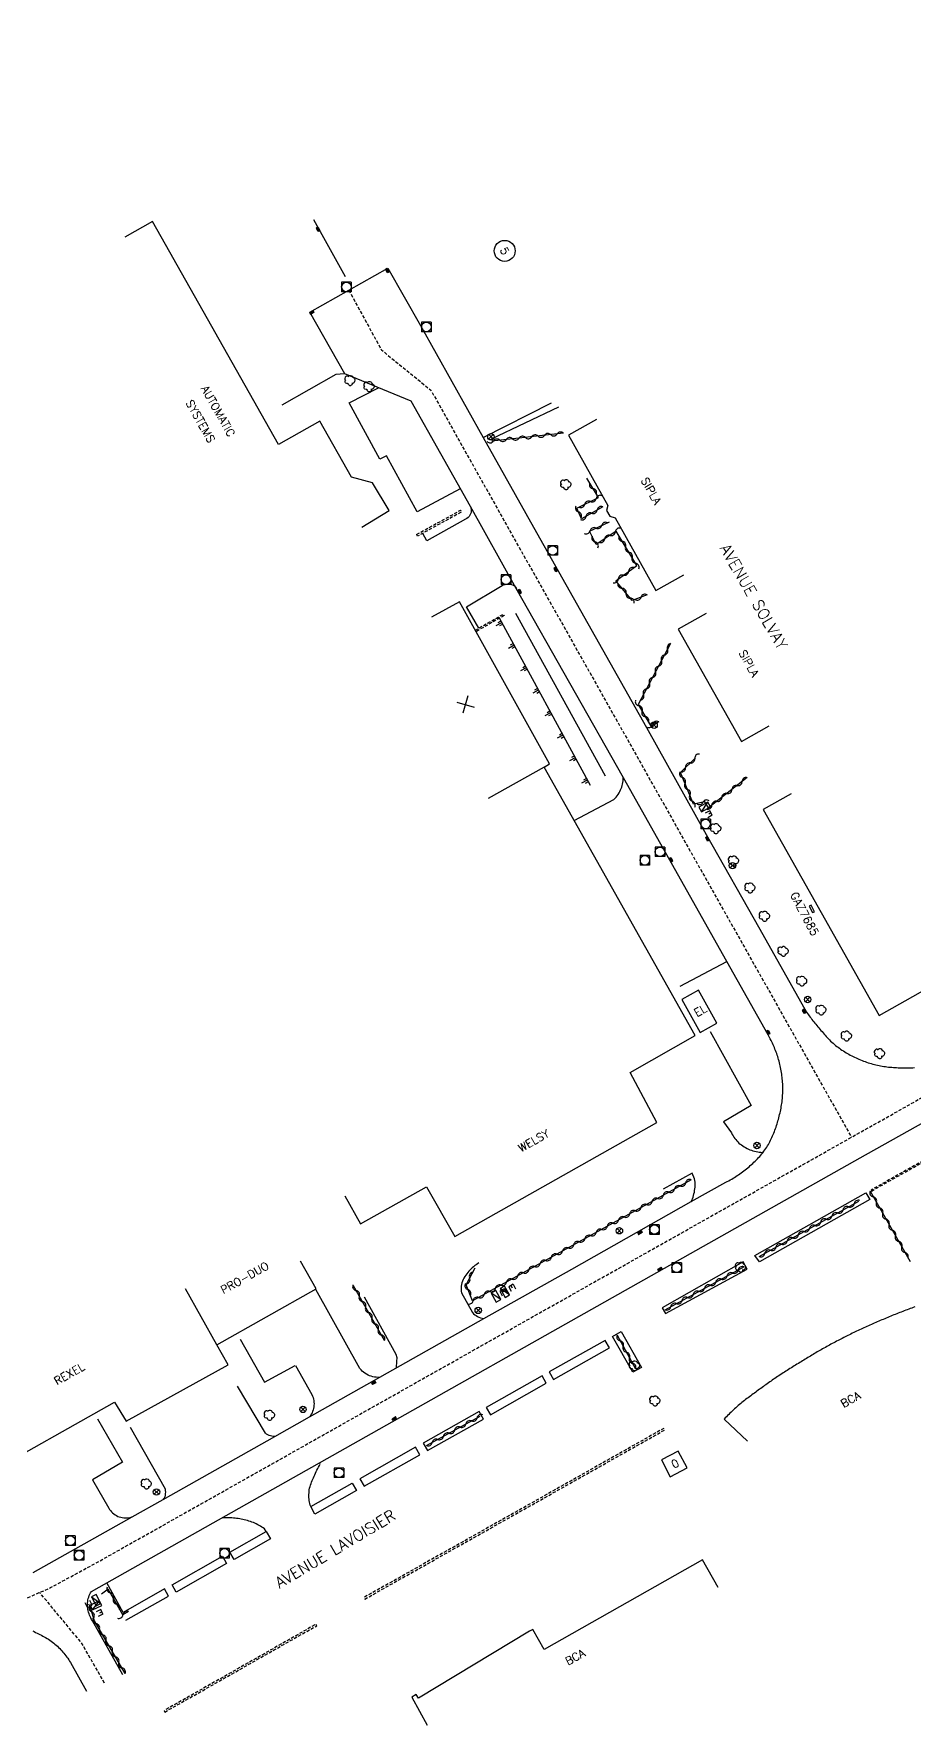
# Model space of a CAD drawing. Header units: millimetres. Extents: x 165003 to 166000, y 157999 to 158715.
# Drawn here: x 165636.3 to 165773.9, y 158200.1 to 158464.3 of the extents above; entities that cross this region are included whole.
import ezdxf
from ezdxf.enums import TextEntityAlignment as Align

# ---------------------------------------------------------------- set-up
doc = ezdxf.new("R2010")
doc.units = ezdxf.units.MM
doc.linetypes.add('DASHED', pattern=[0.75, 0.5, -0.25])
doc.layers.get('0').update_dxf_attribs({"linetype": 'CONTINUOUS'})
for name, color, linetype in [('W0001', 6, 'DASHED'), ('W0008', 7, 'CONTINUOUS'), ('W0100', 7, 'CONTINUOUS'), ('W0112', 1, 'DASHED'), ('W0211', 2, 'CONTINUOUS'), ('W0300', 7, 'CONTINUOUS'), ('W0310', 3, 'CONTINUOUS'), ('W0400', 7, 'CONTINUOUS'), ('W0420', 7, 'CONTINUOUS'), ('W0430', 7, 'CONTINUOUS'), ('W0469', 7, 'CONTINUOUS'), ('W0984', 7, 'CONTINUOUS'), ('W0989', 7, 'CONTINUOUS'), ('W0991', 7, 'CONTINUOUS'), ('W1102', 7, 'CONTINUOUS')]:
    doc.layers.add(name, color=color, linetype=linetype)
doc.styles.get("Standard").update_dxf_attribs({"font": 'romans.shx', "width": 0.85})

# ---------------------------------------------------------------- blocks, each defined once
blk = doc.blocks.new('T300')
for p, q in [((-0.8, 0.51), (-0.86, 0.34)), ((-0.86, 0.34), (-0.86, 0.17)), ((-0.86, 0.17), (-0.74, 0.06)), ((-0.69, 0.63), (-0.8, 0.51)), ((-0.8, -0.06), (-0.74, 0.06)), ((-0.74, 0.06), (-0.69, 0.11)), ((-0.57, 0.69), (-0.69, 0.63)), ((-0.46, 0.69), (-0.57, 0.69)), ((-0.29, 0.63), (-0.46, 0.69)), ((-0.29, 0.63), (-0.17, 0.74)), ((-0.23, 0.57), (-0.29, 0.63)), ((-0.17, 0.74), (-0.06, 0.8)), ((-0.06, 0.8), (0.06, 0.8)), ((0.06, 0.8), (0.23, 0.74)), ((0.23, 0.74), (0.34, 0.63)), ((0.34, 0.63), (0.4, 0.51)), ((0.46, 0.46), (0.34, 0.46)), ((0.4, 0.51), (0.4, 0.46)), ((0.57, 0.4), (0.46, 0.46)), ((0.57, 0.4), (0.69, 0.29)), ((0.69, 0.29), (0.74, 0.17)), ((0.74, 0.06), (0.69, -0.17)), ((0.74, 0.17), (0.74, 0.06)), ((-0.8, -0.17), (-0.8, -0.06)), ((-0.8, -0.23), (-0.8, -0.17)), ((-0.74, -0.34), (-0.8, -0.23)), ((-0.69, -0.4), (-0.74, -0.34)), ((-0.51, -0.46), (-0.69, -0.4)), ((-0.4, -0.46), (-0.51, -0.46)), ((-0.4, -0.46), (-0.34, -0.46)), ((-0.34, -0.46), (-0.34, -0.4)), ((-0.34, -0.51), (-0.34, -0.46)), ((-0.29, -0.63), (-0.34, -0.51)), ((-0.17, -0.74), (-0.29, -0.63)), ((-0.06, -0.8), (-0.17, -0.74)), ((0.06, -0.8), (-0.06, -0.8)), ((0.17, -0.74), (0.06, -0.8)), ((0.23, -0.69), (0.17, -0.74)), ((0.29, -0.46), (0.23, -0.46)), ((0.29, -0.63), (0.23, -0.69)), ((0.46, -0.4), (0.29, -0.46)), ((0.34, -0.51), (0.29, -0.63)), ((0.34, -0.51), (0.34, -0.46)), ((0.57, -0.34), (0.46, -0.4)), ((0.63, -0.29), (0.57, -0.34)), ((0.69, -0.17), (0.63, -0.29))]:
    blk.add_line(p, q)
blk = doc.blocks.new('T430')
at = {"flags": 128}
for points in [[(0.8, 0.8), (-0.8, 0.8)], [(-0.8, 0.8), (-0.8, 0)], [(0.8, 0.8), (-0.8, 0)], [(-0.8, 0), (0.8, 0)], [(-0.4, 2.1), (0.4, 2.1)], [(-0.4, 2.1), (-0.4, 1.3)], [(-0.4, 1.7), (0, 1.7)], [(-0.4, 1.3), (0.4, 1.3)], [(0.8, 0), (0.8, 0.8)]]:
    blk.add_lwpolyline(points, dxfattribs=at)
blk = doc.blocks.new('T420')
for p, q in [((0.75, 0.75), (-0.75, 0.75)), ((-0.75, 0.75), (-0.75, -0.75)), ((0.75, 0.75), (0.75, -0.75)), ((0.75, -0.75), (-0.75, -0.75))]:
    blk.add_line(p, q)
blk.add_ellipse((0, 0), major_axis=(-0.53, 0.53), ratio=1, start_param=3.926991, end_param=10.210176)
blk = doc.blocks.new('T400')
for p, q in [((-0.15, 0.3), (0.15, 0.3)), ((-0.15, -0.25), (-0.15, 0.3)), ((-0.15, 0.15), (0.15, 0.15)), ((-0.15, 0), (0.15, 0)), ((0.15, 0.3), (0.15, -0.25)), ((-0.15, -0.15), (0.15, -0.15)), ((-0.15, -0.25), (-0.15, -0.3)), ((-0.15, -0.3), (0.15, -0.3)), ((0.15, -0.3), (0.15, -0.25))]:
    blk.add_line(p, q)
blk = doc.blocks.new('t310o')
at = {"color": 0, "linetype": 'Continuous'}
for centre, start, end in [((-0.5, 0.38), 216.8699, 323.1304), ((0.5, -0.37), 36.8699, 143.1303)]:
    blk.add_arc(centre, 0.625, start, end, dxfattribs=at)
blk = doc.blocks.new('t991o')
at = {"color": 0, "linetype": 'Continuous'}
for p, q in [((-1, 1), (1, -1)), ((-1, -1), (1, 1))]:
    blk.add_line(p, q, dxfattribs=at)
blk = doc.blocks.new('t211o')
at = {"color": 0, "linetype": 'Continuous'}
for p, q in [((-0.29, 0.5), (-0.29, 0)), ((0, 1), (0, 0)), ((0.29, 0.5), (0.29, 0))]:
    blk.add_line(p, q, dxfattribs=at)
blk = doc.blocks.new('T469')
at = {"color": 0, "linetype": 'Continuous', "flags": 128}
for points in [[(-0.35, 0.35), (0.35, -0.35)], [(-0.35, -0.35), (0.35, 0.35)]]:
    blk.add_lwpolyline(points, dxfattribs=at)
at = {"color": 0, "linetype": 'Continuous'}
blk.add_circle((0, 0), 0.5, dxfattribs=at)

msp = doc.modelspace()

# ---------------------------------------------------------------- linework, layer by layer
at = {"layer": 'W0001', "flags": 128}
for points in [[(165427.2, 158464.31), (165440.32, 158447.3), (165457.76, 158424.9), (165470.67, 158408.35), (165490.51, 158382.97), (165503.59, 158366.2), (165526.2, 158337.24), (165543.19, 158315.46), (165563.5, 158289.4), (165575.42, 158274.12), (165593.28, 158251.26), (165610.1, 158229.7), (165612.71, 158226.36), (165615.5, 158223.42), (165618.86, 158221.01), (165623.17, 158219.26), (165628.11, 158218.57), (165633.05, 158218.94), (165638.92, 158221.56), (165646.38, 158225.6), (165669.34, 158238.53), (165702.39, 158257.17), (165737.96, 158277.22), (165786.1, 158304.3), (165854.98, 158343.12), (165918.25, 158378.72), (165979.89, 158413.44), (166000, 158424.77)], [(165685.52, 158424.27), (165690.62, 158414.94), (165698.36, 158408.63), (165711.27, 158385.63), (165724.51, 158362.17), (165741.53, 158331.94), (165764.1, 158291.92)], [(165647.36, 158206.65), (165643.69, 158213.01), (165637.21, 158220.8)]]:
    msp.add_lwpolyline(points, dxfattribs=at)
at = {"layer": 'W0008', "flags": 128}
for points in [[(165685.02, 158426.35), (165680.07, 158435.27)], [(165636.18, 158223.93), (165651.67, 158232.61), (165656.51, 158235.33), (165673.97, 158245.15), (165679.39, 158248.22), (165706.62, 158263.58), (165720.39, 158271.31), (165739.06, 158281.86), (165744.46, 158284.89), (165744.69, 158285.01), (165744.92, 158285.13), (165745.14, 158285.25), (165745.37, 158285.38), (165745.59, 158285.51), (165745.81, 158285.64), (165746.02, 158285.78), (165746.24, 158285.92), (165746.45, 158286.06), (165746.66, 158286.21), (165746.87, 158286.36), (165747.08, 158286.51), (165747.29, 158286.67), (165747.49, 158286.83), (165747.69, 158286.99), (165747.89, 158287.15), (165748.09, 158287.32), (165748.28, 158287.49), (165748.47, 158287.66), (165748.67, 158287.83), (165748.85, 158288.01), (165749.04, 158288.18), (165749.22, 158288.36), (165749.4, 158288.55), (165749.58, 158288.73), (165749.75, 158288.92), (165749.92, 158289.12), (165750.09, 158289.31), (165750.25, 158289.51), (165750.4, 158289.72), (165750.55, 158289.93), (165750.7, 158290.14), (165750.84, 158290.36), (165750.97, 158290.57), (165751.1, 158290.78), (165751.22, 158291), (165751.34, 158291.22), (165751.45, 158291.44), (165751.56, 158291.67), (165751.66, 158291.89), (165751.77, 158292.12), (165751.86, 158292.35), (165751.96, 158292.58), (165752.05, 158292.81), (165752.14, 158293.04), (165752.22, 158293.28), (165752.3, 158293.51), (165752.38, 158293.75), (165752.46, 158293.99), (165752.53, 158294.23), (165752.61, 158294.47), (165752.68, 158294.71), (165752.75, 158294.96), (165752.81, 158295.21), (165752.87, 158295.46), (165752.93, 158295.71), (165752.98, 158295.95), (165753.03, 158296.2), (165753.08, 158296.45), (165753.13, 158296.7), (165753.17, 158296.96), (165753.2, 158297.21), (165753.24, 158297.46), (165753.27, 158297.71), (165753.29, 158297.97), (165753.31, 158298.22), (165753.33, 158298.48), (165753.35, 158298.73), (165753.36, 158298.99), (165753.36, 158299.24), (165753.36, 158299.5), (165753.36, 158299.76), (165753.35, 158300.02), (165753.34, 158300.27), (165753.33, 158300.53), (165753.31, 158300.78), (165753.28, 158301.04), (165753.26, 158301.29), (165753.23, 158301.54), (165753.19, 158301.8), (165753.15, 158302.05), (165753.11, 158302.3), (165753.06, 158302.55), (165753.01, 158302.81), (165752.96, 158303.06), (165752.9, 158303.31), (165752.84, 158303.56), (165752.77, 158303.81), (165752.71, 158304.05), (165752.64, 158304.29), (165752.56, 158304.53), (165752.49, 158304.76), (165752.41, 158305), (165752.32, 158305.23), (165752.23, 158305.47), (165752.14, 158305.7), (165752.05, 158305.93), (165751.95, 158306.16), (165751.85, 158306.38), (165751.75, 158306.61), (165751.64, 158306.83), (165751.53, 158307.06), (165751.41, 158307.28), (165751.3, 158307.5), (165751.17, 158307.72), (165751.05, 158307.93), (165744.63, 158319.37), (165728.44, 158348.05), (165711.71, 158377.65), (165704.53, 158390.47), (165695.29, 158406.93), (165684.9, 158411.18), (165679.43, 158420.85), (165691.62, 158427.69), (165696.71, 158418.72), (165706.52, 158401.23), (165714.85, 158386.42), (165732.07, 158355.94), (165741.38, 158339.23), (165749.79, 158324.42), (165757.09, 158311.46), (165757.22, 158311.27), (165757.36, 158311.07), (165757.5, 158310.88), (165757.64, 158310.69), (165757.78, 158310.5), (165757.92, 158310.31), (165758.07, 158310.12), (165758.22, 158309.94), (165758.37, 158309.76), (165758.53, 158309.57), (165758.69, 158309.38), (165758.85, 158309.18), (165759.01, 158308.99), (165759.17, 158308.8), (165759.33, 158308.61), (165759.49, 158308.42), (165759.66, 158308.23), (165759.82, 158308.04), (165759.98, 158307.85), (165760.15, 158307.67), (165760.32, 158307.48), (165760.49, 158307.3), (165760.67, 158307.12), (165760.84, 158306.95), (165761.02, 158306.77), (165761.21, 158306.61), (165761.4, 158306.44), (165761.59, 158306.28), (165761.79, 158306.12), (165761.99, 158305.97), (165762.2, 158305.82), (165762.4, 158305.68), (165762.61, 158305.53), (165762.83, 158305.4), (165763.04, 158305.26), (165763.26, 158305.13), (165763.47, 158305), (165763.69, 158304.88), (165763.91, 158304.76), (165764.14, 158304.64), (165764.36, 158304.52), (165764.59, 158304.41), (165764.81, 158304.31), (165765.04, 158304.2), (165765.27, 158304.1), (165765.51, 158304), (165765.74, 158303.91), (165765.98, 158303.82), (165766.21, 158303.73), (165766.45, 158303.65), (165766.69, 158303.57), (165766.94, 158303.49), (165767.18, 158303.42), (165767.42, 158303.35), (165767.67, 158303.29), (165767.91, 158303.23), (165768.16, 158303.17), (165768.41, 158303.12), (165768.65, 158303.07), (165768.9, 158303.03), (165769.15, 158302.99), (165769.4, 158302.95), (165769.64, 158302.92), (165769.89, 158302.89), (165770.14, 158302.87), (165770.39, 158302.85), (165770.64, 158302.83), (165770.89, 158302.81), (165771.14, 158302.8), (165771.39, 158302.79), (165771.64, 158302.78), (165771.89, 158302.77), (165772.15, 158302.77), (165772.4, 158302.76), (165772.65, 158302.76), (165772.9, 158302.76), (165773.16, 158302.77), (165773.42, 158302.78), (165773.68, 158302.79), (165773.94, 158302.81)], [(165684.88, 158411.19), (165683.5, 158411.08), (165675.08, 158406.29)], [(165702.96, 158393.24), (165696.22, 158389.62), (165691.43, 158398.37), (165690.38, 158397.84), (165685.59, 158406.64), (165690.18, 158409.02)], [(165706.52, 158401.23), (165717.23, 158406.64)], [(165704.54, 158390.47), (165704.62, 158390.24), (165704.66, 158390.01), (165704.67, 158389.78), (165704.64, 158389.54), (165704.57, 158389.31), (165704.46, 158389.09), (165704.33, 158388.9), (165704.17, 158388.73), (165703.99, 158388.59), (165703.77, 158388.48), (165697.73, 158385.11), (165697.08, 158386.27)], [(165705.84, 158371.43), (165703.92, 158374.81), (165709.5, 158378.1), (165709.73, 158378.21), (165709.96, 158378.28), (165710.2, 158378.33), (165710.45, 158378.35), (165710.7, 158378.34), (165710.96, 158378.29), (165711.2, 158378.19), (165711.42, 158378.05), (165711.6, 158377.88), (165711.75, 158377.67)], [(165720.74, 158341.41), (165726.95, 158344.68), (165727.14, 158344.87), (165727.31, 158345.06), (165727.48, 158345.27), (165727.63, 158345.49), (165727.77, 158345.71), (165727.89, 158345.94), (165728.01, 158346.18), (165728.1, 158346.41), (165728.18, 158346.64), (165728.26, 158346.87), (165728.31, 158347.1), (165728.36, 158347.34), (165728.4, 158347.58), (165728.42, 158347.82), (165728.43, 158348.06)], [(165737.3, 158315.5), (165744.59, 158319.39)], [(165741.99, 158308.43), (165748.44, 158296.9), (165744.11, 158294.35), (165745.35, 158292.59), (165745.46, 158292.37), (165745.58, 158292.15), (165745.72, 158291.94), (165745.86, 158291.74), (165746.01, 158291.55), (165746.17, 158291.37), (165746.34, 158291.19), (165746.51, 158291.02), (165746.7, 158290.86), (165746.9, 158290.71), (165747.1, 158290.57), (165747.32, 158290.43), (165747.54, 158290.3), (165747.77, 158290.18), (165748, 158290.07), (165748.23, 158289.97), (165748.47, 158289.89), (165748.7, 158289.81), (165748.95, 158289.74), (165749.19, 158289.68), (165749.44, 158289.63), (165749.69, 158289.6), (165749.95, 158289.57), (165750.2, 158289.55)], [(165650.2, 158207.93), (165645.47, 158216.39), (165645.33, 158216.6), (165645.21, 158216.82), (165645.1, 158217.03), (165645.01, 158217.25), (165644.93, 158217.48), (165644.86, 158217.71), (165644.8, 158217.94), (165644.75, 158218.18), (165644.72, 158218.42), (165644.7, 158218.66), (165644.69, 158218.91), (165644.7, 158219.15), (165644.72, 158219.39), (165644.76, 158219.63), (165644.81, 158219.86), (165644.88, 158220.09), (165644.96, 158220.31), (165645.06, 158220.53), (165645.17, 158220.74), (165645.3, 158220.95), (165680.94, 158241.04), (165734.89, 158271.47), (165765.46, 158288.69), (165779.32, 158296.46)], [(165739.05, 158281.84), (165739.16, 158282.08), (165739.26, 158282.32), (165739.34, 158282.56), (165739.42, 158282.81), (165739.48, 158283.06), (165739.54, 158283.32), (165739.58, 158283.58), (165739.62, 158283.84), (165739.64, 158284.1), (165739.65, 158284.37), (165739.65, 158284.63), (165739.64, 158284.89), (165739.62, 158285.15), (165739.58, 158285.41), (165739.17, 158286.3), (165734.68, 158283.82)], [(165705.84, 158272.3), (165705.62, 158272.16), (165705.42, 158272.01), (165705.22, 158271.86), (165705.02, 158271.7), (165704.83, 158271.53), (165704.65, 158271.35), (165704.47, 158271.17), (165704.3, 158270.98), (165704.14, 158270.79), (165703.97, 158270.58), (165703.81, 158270.36), (165703.66, 158270.14), (165703.52, 158269.92), (165703.4, 158269.68), (165703.29, 158269.43), (165703.21, 158269.18), (165703.14, 158268.92), (165703.1, 158268.65), (165703.08, 158268.39), (165703.08, 158268.12), (165703.1, 158267.86), (165703.15, 158267.59), (165704.85, 158264.52), (165705.03, 158264.35), (165705.22, 158264.19), (165705.42, 158264.05), (165705.63, 158263.93), (165705.87, 158263.81), (165706.12, 158263.71), (165706.37, 158263.64), (165706.63, 158263.58)], [(165690.37, 158254.4), (165690.1, 158254.4), (165689.83, 158254.42), (165689.56, 158254.45), (165689.3, 158254.51), (165689.04, 158254.58), (165688.78, 158254.66), (165688.53, 158254.77), (165688.29, 158254.9), (165688.05, 158255.04), (165687.83, 158255.2), (165687.63, 158255.37), (165687.44, 158255.56), (165687.26, 158255.77), (165680.38, 158268.14)], [(165692.98, 158255.9), (165693.06, 158256.95), (165693.07, 158257.45), (165692.94, 158257.99), (165687.97, 158266.93)], [(165668.53, 158260.39), (165672.33, 158253.63), (165677.16, 158256.24)], [(165677.19, 158256.24), (165679.76, 158251.72), (165679.86, 158251.49), (165679.94, 158251.25), (165680, 158251.02), (165680.05, 158250.78), (165680.08, 158250.54), (165680.09, 158250.29), (165680.08, 158250.05), (165680.06, 158249.8), (165680.02, 158249.55), (165679.96, 158249.31), (165679.88, 158249.07), (165679.79, 158248.85), (165679.67, 158248.63), (165679.54, 158248.42), (165679.39, 158248.22)], [(165673.96, 158245.15), (165673.74, 158245.17), (165673.52, 158245.2), (165673.3, 158245.26), (165673.09, 158245.33), (165672.88, 158245.43), (165672.68, 158245.55), (165672.49, 158245.69), (165668.14, 158253.03)], [(165646.26, 158247.91), (165650.16, 158241.14), (165645.46, 158238.41), (165648, 158233.99), (165648.13, 158233.78), (165648.28, 158233.58), (165648.43, 158233.4), (165648.6, 158233.23), (165648.79, 158233.07), (165648.99, 158232.93), (165649.2, 158232.8), (165649.42, 158232.69), (165649.64, 158232.6), (165649.88, 158232.54), (165650.11, 158232.49), (165650.36, 158232.46), (165650.6, 158232.45), (165650.86, 158232.45), (165651.12, 158232.47), (165651.37, 158232.53), (165651.62, 158232.6)], [(165651.34, 158246.65), (165656.81, 158236.98), (165656.85, 158236.74), (165656.86, 158236.49), (165656.85, 158236.24), (165656.81, 158235.99), (165656.75, 158235.76), (165656.66, 158235.55), (165656.54, 158235.36)], [(165679.57, 158234.23), (165679.5, 158234.46), (165679.44, 158234.7), (165679.39, 158234.93), (165679.35, 158235.17), (165679.32, 158235.4), (165679.3, 158235.64), (165679.29, 158235.88), (165679.3, 158236.12), (165679.31, 158236.36), (165679.33, 158236.6), (165679.36, 158236.85), (165679.41, 158237.09), (165679.48, 158237.33), (165679.55, 158237.57), (165679.63, 158237.81), (165679.72, 158238.04), (165679.82, 158238.27), (165679.92, 158238.5), (165680.01, 158238.73), (165680.11, 158238.96), (165680.22, 158239.2), (165680.32, 158239.44), (165680.44, 158239.68), (165680.55, 158239.92), (165680.68, 158240.16), (165680.8, 158240.39), (165680.93, 158240.62), (165681.07, 158240.85), (165680.94, 158241.03)], [(165672.61, 158230.32), (165672.35, 158230.74), (165672.14, 158230.88), (165671.94, 158231.02), (165671.73, 158231.15), (165671.51, 158231.28), (165671.29, 158231.39), (165671.07, 158231.5), (165670.85, 158231.61), (165670.62, 158231.71), (165670.39, 158231.8), (165670.15, 158231.88), (165669.92, 158231.96), (165669.68, 158232.03), (165669.44, 158232.09), (165669.2, 158232.15), (165668.96, 158232.2), (165668.72, 158232.25), (165668.48, 158232.3), (165668.24, 158232.34), (165667.99, 158232.37), (165667.75, 158232.4), (165667.5, 158232.43), (165667.24, 158232.45), (165666.98, 158232.47), (165666.72, 158232.48), (165666.47, 158232.47), (165666.21, 158232.47), (165665.95, 158232.45), (165665.69, 158232.42)], [(165650.69, 158216.48), (165657.37, 158220.2), (165656.74, 158221.37), (165650.25, 158217.66), (165647.69, 158222.29)], [(165636.14, 158214.78), (165636.36, 158214.68), (165636.58, 158214.57), (165636.81, 158214.46), (165637.03, 158214.34), (165637.26, 158214.23), (165637.48, 158214.11), (165637.71, 158213.99), (165637.93, 158213.87), (165638.15, 158213.74), (165638.36, 158213.61), (165638.58, 158213.48), (165638.79, 158213.34), (165639, 158213.19), (165639.2, 158213.04), (165639.41, 158212.89), (165639.6, 158212.73), (165639.79, 158212.56), (165639.98, 158212.39), (165640.16, 158212.22), (165640.34, 158212.04), (165640.51, 158211.86), (165640.68, 158211.68), (165640.85, 158211.49), (165641.01, 158211.3), (165641.16, 158211.11), (165641.32, 158210.91), (165641.47, 158210.71), (165641.61, 158210.51), (165641.75, 158210.3), (165641.89, 158210.09), (165642.02, 158209.88), (165644.53, 158205.36)]]:
    msp.add_lwpolyline(points, dxfattribs=at)
for points in [[(165749, 158273.44), (165766.35, 158283.26), (165766.95, 158282.19), (165749.71, 158272.44)], [(165735.02, 158264.38), (165747.77, 158271.31), (165747.18, 158272.43), (165734.49, 158265.26)], [(165717.54, 158254.08), (165726.26, 158259.02), (165725.58, 158260.15), (165716.87, 158255.25)], [(165728.09, 158261.55), (165731.25, 158255.96), (165729.92, 158255.22), (165726.75, 158260.81)], [(165707.69, 158248.55), (165716.37, 158253.49), (165715.76, 158254.62), (165707, 158249.69)], [(165697.84, 158242.97), (165706.57, 158247.89), (165705.92, 158249.07), (165697.16, 158244.14)], [(165687.91, 158237.39), (165696.64, 158242.32), (165695.96, 158243.5), (165687.25, 158238.57)], [(165686.75, 158236.73), (165680.24, 158233.05), (165679.58, 158234.21), (165686.08, 158237.88)], [(165667.6, 158225.95), (165666.94, 158227.11), (165672.61, 158230.32), (165673.27, 158229.16)], [(165666.42, 158225.32), (165658.56, 158220.87), (165657.92, 158221.99), (165665.77, 158226.45)]]:
    msp.add_lwpolyline(points, close=True, dxfattribs=at)
at = {"layer": 'W0100', "flags": 128}
for points in [[(165687.54, 158387.26), (165691.83, 158389.82), (165689.25, 158394.14), (165685.95, 158395.07), (165681, 158403.82), (165674.53, 158400.17), (165654.87, 158434.98), (165650.52, 158432.52)], [(165724.23, 158404.05), (165719.87, 158401.6), (165726.04, 158390.64), (165725.82, 158389.83), (165726.31, 158388.96), (165727.14, 158388.67), (165733.51, 158377.34), (165737.87, 158379.79)], [(165684.93, 158282.76), (165687.38, 158278.4), (165697.67, 158284.17), (165702.09, 158276.4), (165733.65, 158294.2), (165729.52, 158302.02), (165739.68, 158307.81), (165716.04, 158349.75), (165716.91, 158350.26), (165702.84, 158375.59), (165698.47, 158373.16)], [(165741.39, 158373.74), (165737.03, 158371.29), (165746.88, 158353.77), (165751.24, 158356.22)], [(165754.65, 158345.56), (165750.29, 158343.1), (165768.4, 158310.95), (165803.24, 158330.58), (165798.35, 158339.3), (165804.61, 158342.81), (165802.16, 158347.17)], [(165610.65, 158276.07), (165608.19, 158280.42), (165599.26, 158275.38), (165609.92, 158256.4), (165621.86, 158235.29), (165628.18, 158238.85), (165648.92, 158250.53), (165650.73, 158247.56), (165666.68, 158256.37), (165664.91, 158259.51), (165680.43, 158268.22), (165677.98, 158272.58)], [(165774, 158265.4), (165773.76, 158265.31), (165773.52, 158265.23), (165773.29, 158265.14), (165773.05, 158265.06), (165772.81, 158264.97), (165772.58, 158264.88), (165772.34, 158264.79), (165772.1, 158264.7), (165771.87, 158264.61), (165771.63, 158264.52), (165771.4, 158264.43), (165771.16, 158264.33), (165770.93, 158264.24), (165770.69, 158264.15), (165770.46, 158264.05), (165770.23, 158263.96), (165769.99, 158263.86), (165769.76, 158263.76), (165769.52, 158263.67), (165769.29, 158263.57), (165769.06, 158263.47), (165768.82, 158263.37), (165768.59, 158263.27), (165768.36, 158263.17), (165768.13, 158263.07), (165767.89, 158262.97), (165767.66, 158262.87), (165767.43, 158262.77), (165767.2, 158262.67), (165766.97, 158262.56), (165766.74, 158262.46), (165766.51, 158262.36), (165766.28, 158262.25), (165766.05, 158262.15), (165765.82, 158262.04), (165765.59, 158261.93), (165765.36, 158261.83), (165765.13, 158261.72), (165764.9, 158261.61), (165764.67, 158261.5), (165764.45, 158261.39), (165764.22, 158261.29), (165764, 158261.18), (165763.77, 158261.07), (165763.55, 158260.95), (165763.32, 158260.84), (165763.1, 158260.73), (165762.88, 158260.62), (165762.65, 158260.5), (165762.43, 158260.39), (165762.21, 158260.27), (165761.99, 158260.16), (165761.77, 158260.04), (165761.55, 158259.93), (165761.32, 158259.81), (165761.1, 158259.69), (165760.88, 158259.57), (165760.66, 158259.45), (165760.44, 158259.33), (165760.22, 158259.21), (165760.01, 158259.09), (165759.79, 158258.97), (165759.57, 158258.85), (165759.36, 158258.73), (165759.15, 158258.61), (165758.94, 158258.49), (165758.72, 158258.37), (165758.51, 158258.24), (165758.3, 158258.12), (165758.09, 158257.99), (165757.88, 158257.87), (165757.67, 158257.74), (165757.46, 158257.62), (165757.25, 158257.49), (165757.05, 158257.36), (165756.84, 158257.24), (165756.63, 158257.11), (165756.42, 158256.98), (165756.21, 158256.85), (165756, 158256.72), (165755.79, 158256.59), (165755.57, 158256.46), (165755.35, 158256.32), (165755.13, 158256.19), (165754.91, 158256.05), (165754.7, 158255.91), (165754.48, 158255.78), (165754.26, 158255.64), (165754.05, 158255.5), (165753.83, 158255.37), (165753.62, 158255.23), (165753.4, 158255.09), (165753.19, 158254.95), (165752.97, 158254.81), (165752.76, 158254.67), (165752.54, 158254.53), (165752.33, 158254.38), (165752.13, 158254.25), (165751.92, 158254.11), (165751.72, 158253.97), (165751.52, 158253.83), (165751.32, 158253.69), (165751.12, 158253.55), (165750.92, 158253.4), (165750.72, 158253.26), (165750.52, 158253.12), (165750.32, 158252.98), (165750.12, 158252.83), (165749.92, 158252.69), (165749.72, 158252.54), (165749.52, 158252.4), (165749.32, 158252.25), (165749.13, 158252.11), (165748.93, 158251.96), (165748.73, 158251.81), (165748.53, 158251.67), (165748.34, 158251.52), (165748.14, 158251.38), (165747.94, 158251.23), (165747.74, 158251.08), (165747.55, 158250.93), (165747.35, 158250.78), (165747.16, 158250.63), (165746.97, 158250.48), (165746.78, 158250.32), (165746.59, 158250.17), (165746.4, 158250.01), (165746.21, 158249.84), (165746.01, 158249.67), (165745.82, 158249.5), (165745.64, 158249.33), (165745.45, 158249.15), (165745.27, 158248.98), (165745.08, 158248.8), (165744.9, 158248.62), (165744.72, 158248.44), (165744.54, 158248.26), (165744.36, 158248.08), (165744.19, 158247.89), (165747.82, 158244.45)], [(165743.26, 158221.55), (165740.8, 158225.9), (165716.04, 158211.9), (165714.29, 158215.03), (165713.75, 158214.73), (165696.42, 158204.27), (165696.08, 158204.85), (165695.37, 158204.46), (165697.76, 158200.07)]]:
    msp.add_lwpolyline(points, dxfattribs=at)
for points in [[(165758.02, 158327.01), (165758.3, 158327.16), (165757.78, 158328.16), (165757.49, 158328.01)], [(165743.06, 158309.75), (165740.18, 158314.89), (165737.56, 158313.42), (165740.47, 158308.28)], [(165734.38, 158241.52), (165735.77, 158238.89), (165738.39, 158240.28), (165737, 158242.9)]]:
    msp.add_lwpolyline(points, close=True, dxfattribs=at)
at = {"layer": 'W0112', "flags": 128}
for points in [[(165696.13, 158386.09), (165703.01, 158389.89), (165703.15, 158389.63), (165696.28, 158385.82)], [(165709.81, 158373.44), (165705.43, 158370.93), (165705.31, 158371.15), (165709.69, 158373.66)], [(165656.77, 158202.12), (165680.51, 158215.6), (165680.38, 158215.82), (165656.65, 158202.33)]]:
    msp.add_lwpolyline(points, close=True, dxfattribs=at)
for points in [[(165767.23, 158283.52), (165777.53, 158289.3, 0.000142), (165777.53, 158289.3), (165795.65, 158299.48), (165810.53, 158273.4), (165834.23, 158231.33), (165834.38, 158231.42), (165810.68, 158273.48), (165795.71, 158299.71), (165777.45, 158289.45), (165767.15, 158283.67)], [(165688.04, 158219.77), (165698.49, 158225.66), (165712.21, 158233.39, 0.000187), (165712.21, 158233.39), (165734.88, 158246.18), (165734.75, 158246.43), (165712.07, 158233.63), (165698.35, 158225.9), (165687.9, 158220.01)]]:
    msp.add_lwpolyline(points, format="xyb", close=True, dxfattribs=at)
at = {"layer": 'W0211', "flags": 128}
for points in [[(165723.33, 158346.87), (165709.1, 158373.01)], [(165725.66, 158348.31), (165711.61, 158373.76)]]:
    msp.add_lwpolyline(points, dxfattribs=at)
at = {"layer": 'W0310', "flags": 128}
for points in [[(165718.3, 158406), (165707.77, 158400.99)], [(165719.09, 158401.9), (165707.86, 158400.68)], [(165725.21, 158390.42), (165721.9, 158388.52), (165721.18, 158390.2), (165724.53, 158391.87), (165722.71, 158394.89)], [(165732.15, 158376.66), (165729.82, 158375.76), (165727.26, 158378.86), (165730.55, 158381.26), (165727.33, 158386.6), (165724.21, 158384.54), (165723.16, 158386.62), (165726.25, 158388.06)], [(165735.82, 158369.05), (165730.75, 158359.52), (165732.68, 158356.24), (165734.05, 158356.87)], [(165747.78, 158348.1), (165741.76, 158343.41), (165741.15, 158344.32), (165739.41, 158343.94), (165737.37, 158348.92), (165739.72, 158351.19)], [(165739.05, 158285.28), (165704.86, 158266.35), (165703.86, 158268.85), (165705.26, 158271.51)], [(165766.99, 158283.48), (165773.25, 158272.49)], [(165749.67, 158273.28), (165765.25, 158281.94)], [(165734.98, 158264.98), (165747.4, 158271.73)], [(165691.13, 158260.15), (165686.28, 158268.68)], [(165727.45, 158260.98), (165730.33, 158255.75)], [(165697.69, 158243.75), (165706.07, 158248.34)], [(165651.08, 158217.82), (165650.19, 158217.28), (165647.94, 158221.3), (165646.87, 158220.52)], [(165650.58, 158208.14), (165645.8, 158216.36), (165645.11, 158218.59)]]:
    msp.add_lwpolyline(points, dxfattribs=at)
at = {"layer": 'W1102', "flags": 128}
for points in [[(165716.04, 158349.75), (165707.33, 158344.84)], [(165664.91, 158259.51), (165660.02, 158268.23)]]:
    msp.add_lwpolyline(points, dxfattribs=at)
at = {"layer": 'W1102'}
msp.add_circle((165709.89, 158430.4), 1.64, dxfattribs=at)

# ---------------------------------------------------------------- block references
at = {"layer": 'W0211', "rotation": 118.5585987564716}
for p in [(165709.46, 158372.35), (165711.37, 158368.83), (165713.29, 158365.32), (165715.2, 158361.81), (165717.11, 158358.29), (165719.02, 158354.78), (165720.94, 158351.27), (165722.85, 158347.75)]:
    msp.add_blockref('t211o', p, dxfattribs=at)
at = {"layer": 'W0300'}
for p in [(165685.75, 158410.14), (165688.73, 158409.19), (165719.49, 158393.88), (165742.92, 158340.14), (165745.7, 158335.08), (165748.27, 158330.87), (165750.53, 158326.43), (165753.46, 158320.95), (165756.35, 158316.3), (165759.37, 158311.78), (165763.34, 158307.72), (165768.52, 158304.97), (165746.8, 158271.61), (165730.2, 158256.21), (165733.41, 158250.72), (165673.17, 158248.47), (165653.92, 158237.75)]:
    msp.add_blockref('T300', p, dxfattribs=at)
at = {"layer": 'W0310'}
for p, rotation in [((165714.12, 158401.36), 186.221311932244), ((165716.11, 158401.58), 186.221311932244), ((165718.09, 158401.8), 186.221311932244), ((165708.15, 158400.71), 186.221311932244), ((165710.14, 158400.93), 186.221311932244), ((165712.13, 158401.15), 186.221311932244), ((165723.7, 158393.25), 120.999349037152), ((165722.4, 158390.8), 26.52284869716132), ((165724.18, 158391.7), 26.52284869716132), ((165721.43, 158389.61), 113.1560454745352), ((165722.61, 158388.93), 209.874559165175), ((165724.34, 158389.92), 209.874559165175), ((165723.24, 158386.66), 24.95900224809411), ((165724.02, 158384.92), 116.7958272158899), ((165725.06, 158387.5), 24.95900224809411), ((165725.52, 158385.41), 213.5407370350047), ((165727.19, 158386.51), 213.5407370350047), ((165728.27, 158385.03), 121.0553283599555), ((165729.31, 158383.32), 121.0553283599555), ((165729.26, 158380.32), 35.98567241656554), ((165730.34, 158381.61), 121.0553283599555), ((165727.64, 158379.14), 35.98567241656554), ((165728.23, 158377.69), 129.5963706083456), ((165729.5, 158376.15), 129.5963706083456), ((165731.21, 158376.3), 201.2699578338605), ((165734.41, 158366.4), 241.9883472989274), ((165735.35, 158368.16), 241.9883472989274), ((165733.47, 158364.63), 241.9883472989274), ((165731.59, 158361.1), 241.9883472989274), ((165732.53, 158362.87), 241.9883472989274), ((165730.86, 158359.34), 300.3518541515397), ((165731.87, 158357.61), 300.3518541515397), ((165733.05, 158356.41), 24.61350855061555), ((165739.61, 158351.08), 43.89616143053369), ((165737.7, 158348.11), 112.2998628702123), ((165738.17, 158349.7), 43.89616143053369), ((165738.46, 158346.26), 112.2998628702123), ((165745.41, 158346.25), 217.9490486918255), ((165746.99, 158347.48), 217.9490486918255), ((165739.22, 158344.41), 112.2998628702123), ((165740.88, 158344.26), 192.0587368924231), ((165742.26, 158343.79), 217.9490486918255), ((165743.83, 158345.02), 217.9490486918255), ((165738.18, 158284.8), 208.9839509528421), ((165734.68, 158282.86), 208.9839509528421), ((165736.43, 158283.83), 208.9839509528421), ((165767.49, 158282.61), 299.6454144545485), ((165729.43, 158279.95), 208.9839509528421), ((165731.18, 158280.92), 208.9839509528421), ((165732.93, 158281.89), 208.9839509528421), ((165761.03, 158279.6), 29.06898565098657), ((165762.78, 158280.57), 29.06898565098657), ((165764.53, 158281.54), 29.06898565098657), ((165768.48, 158280.87), 299.6454144545485), ((165769.47, 158279.13), 299.6454144545485), ((165724.18, 158277.05), 208.9839509528421), ((165725.93, 158278.02), 208.9839509528421), ((165727.68, 158278.98), 208.9839509528421), ((165757.54, 158277.66), 29.06898565098657), ((165759.28, 158278.63), 29.06898565098657), ((165770.46, 158277.4), 299.6454144545485), ((165718.93, 158274.14), 208.9839509528421), ((165720.68, 158275.11), 208.9839509528421), ((165722.43, 158276.08), 208.9839509528421), ((165752.29, 158274.74), 29.06898565098657), ((165754.04, 158275.71), 29.06898565098657), ((165755.79, 158276.68), 29.06898565098657), ((165771.45, 158275.66), 299.6454144545485), ((165772.43, 158273.92), 299.6454144545485), ((165715.43, 158272.2), 208.9839509528421), ((165717.18, 158273.17), 208.9839509528421), ((165750.54, 158273.77), 29.06898565098657), ((165704.42, 158269.93), 62.17669009543463), ((165710.18, 158269.29), 208.9839509528421), ((165711.93, 158270.26), 208.9839509528421), ((165713.68, 158271.23), 208.9839509528421), ((165742.88, 158269.27), 28.51071784484106), ((165744.64, 158270.23), 28.51071784484106), ((165746.4, 158271.18), 28.51071784484106), ((165686.68, 158267.97), 119.6150756503093), ((165687.67, 158266.24), 119.6150756503093), ((165704.15, 158268.12), 111.8641783832704), ((165704.94, 158266.39), 208.9839509528421), ((165706.69, 158267.35), 208.9839509528421), ((165708.44, 158268.32), 208.9839509528421), ((165737.61, 158266.41), 28.51071784484106), ((165739.37, 158267.36), 28.51071784484106), ((165741.13, 158268.32), 28.51071784484106), ((165688.66, 158264.5), 119.6150756503093), ((165735.85, 158265.45), 28.51071784484106), ((165689.65, 158262.76), 119.6150756503093), ((165690.64, 158261.02), 119.6150756503093), ((165727.93, 158260.1), 298.8976546870845), ((165728.9, 158258.35), 298.8976546870845), ((165729.86, 158256.6), 298.8976546870845), ((165705.58, 158248.07), 28.67942852282294), ((165700.32, 158245.19), 28.67942852282294), ((165702.07, 158246.15), 28.67942852282294), ((165703.83, 158247.11), 28.67942852282294), ((165698.56, 158244.23), 28.67942852282294), ((165648.26, 158220.74), 119.2369430038357), ((165649.23, 158219), 119.2369430038357), ((165645.35, 158217.79), 107.249370307504), ((165646.05, 158215.92), 120.1983836854239), ((165650.22, 158217.3), 211.1996232289129), ((165647.06, 158214.19), 120.1983836854239), ((165648.06, 158212.47), 120.1983836854239), ((165649.07, 158210.74), 120.1983836854239), ((165650.08, 158209.01), 120.1983836854239)]:
    msp.add_blockref('t310o', p, dxfattribs=dict(at, rotation=rotation))
at = {"layer": 'W0400'}
for p, rotation in [((165680.71, 158433.76), 209.0406373772695), ((165691.55, 158427.31), 209.5926104243238), ((165679.72, 158420.77), 299.306991725045), ((165717.87, 158380.6), 209.4708253547022), ((165712.24, 158377.22), 29.48047575488173), ((165741.56, 158338.53), 209.5673135331155), ((165735.89, 158335.28), 29.44271368153882), ((165756.71, 158311.59), 209.4121668274347), ((165751.1, 158308.34), 29.29447827984931), ((165731.02, 158277), 299.4733395437983), ((165731.06, 158277.04), 299.473339542673), ((165734.16, 158271.32), 119.4203640561187), ((165689.4, 158253.56), 299.4302831556774), ((165692.63, 158247.96), 119.4203640519733)]:
    msp.add_blockref('T400', p, dxfattribs=dict(at, rotation=rotation))
at = {"layer": 'W0420'}
for p in [(165685.16, 158424.76), (165697.65, 158418.52), (165717.4, 158383.59), (165710.09, 158379.04), (165741.29, 158340.87), (165731.8, 158335.19), (165734.16, 158336.51), (165733.3, 158277.51), (165733.31, 158277.5), (165736.78, 158271.54), (165684, 158239.49), (165642, 158228.88), (165643.38, 158226.61), (165666.1, 158226.93)]:
    msp.add_blockref('T420', p, dxfattribs=at)
at = {"layer": 'W0430'}
for p, rotation in [((165740.96, 158343.87), 209.1268530792489), ((165708.18, 158266.87), 299.3092115483943), ((165709.58, 158267.58), 299.3092115482503), ((165646.39, 158219.77), 117.289344062596), ((165645.85, 158219.13), 204.8724961190489)]:
    msp.add_blockref('T430', p, dxfattribs=dict(at, rotation=rotation))
at = {"layer": 'W0469'}
for p in [(165707.74, 158401.36), (165733.25, 158356.29), (165745.5, 158334.35), (165757.25, 158313.44), (165749.32, 158290.63), (165727.82, 158277.31), (165705.76, 158264.87), (165678.37, 158249.4), (165655.47, 158236.5)]:
    msp.add_blockref('T469', p, dxfattribs=at)
at = {"layer": 'W0991', "rotation": 299.0419688326749}
msp.add_blockref('t991o', (165703.75, 158359.52), dxfattribs=at)

# ---------------------------------------------------------------- texts
at = {"layer": 'W0984'}
for s, rotation, p in [('SYSTEMS', 299.4554, (165662.35, 158403.78)), ('AUTOMATIC', 299.4554, (165665.1, 158405.37)), ('SIPLA', 299.3443, (165732.79, 158392.9)), ('SIPLA', 299.3356, (165748.06, 158365.96)), ('GAZ7685', 297.7594, (165756.76, 158326.81)), ('EL', 29.5189, (165740.48, 158311.72)), ('WELSY', 29.4221, (165714.43, 158291.39)), ('PRO-DUO', 29.3179, (165669.25, 158269.97)), ('REXEL', 29.3883, (165641.84, 158254.97)), ('BCA', 29.2586, (165763.97, 158250.95)), ('BCA', 29.1829, (165720.9, 158210.7))]:
    msp.add_text(s, height=1.25, rotation=rotation, dxfattribs=at).set_placement(p, align=Align.MIDDLE)
at = {"layer": 'W0989'}
for s, rotation, p in [('AVENUE SOLVAY', 299.8814, (165748.83, 158376.37)), ('AVENUE LAVOISIER', 30.815, (165683.41, 158227.62))]:
    msp.add_text(s, height=1.75, rotation=rotation, dxfattribs=at).set_placement(p, align=Align.MIDDLE)
at = {"layer": 'W0991'}
for s, rotation, p in [('5', 299.3929, (165709.89, 158430.4)), ('0', 27.8117, (165736.53, 158240.93))]:
    msp.add_text(s, height=1.25, rotation=rotation, dxfattribs=at).set_placement(p, align=Align.MIDDLE)

doc.saveas('drawing.dxf')
